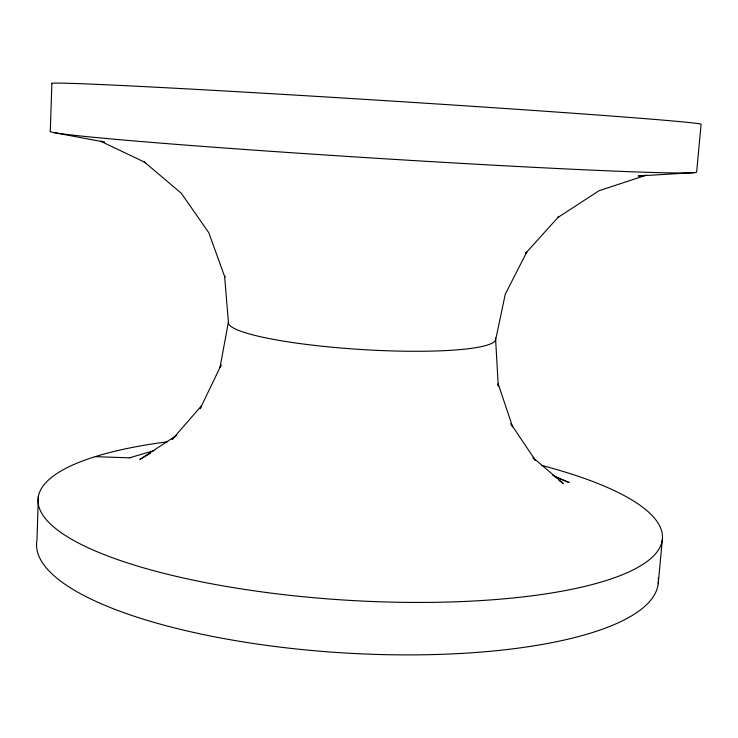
<?xml version="1.0" encoding="UTF-8"?>
<svg xmlns="http://www.w3.org/2000/svg" width="738" height="738" viewBox="0 0 738 738"><rect width="100%" height="100%" fill="white"/><g stroke="black" fill="none" stroke-linecap="round" stroke-linejoin="round"><path stroke-width="1.11" d="M38.394 496.24L36.965 540.142A311.491 90.211 3.6 0 0 343.77 652.927A311.491 90.211 3.6 0 0 658.259 578.085M658.213 583.73L662.337 539.57M144.039 161.714L181.299 193.255L208.789 232.691L224.878 277.257L224.564 275.726L228.402 322.1L220.025 367.423L221.096 365.172L200.118 408.751L201.529 405.799L172.102 439.534L175.81 435.854M176.308 435.558L139.833 459.497L150.395 453.261M646.294 175.155L599.007 190.745L557.928 217.47L558.869 216.483L525.659 253.263L526.784 252.064L505.29 294.139L495.632 339.831A133.956 18.718 3.6 0 1 357.598 349.268A133.956 18.718 3.6 0 1 228.402 322.1M95.156 456.656L129.519 457.846L154.26 450.512M129.519 457.846L130.755 457.495M645.446 175.321L638.269 175.976L694.679 172.591M54.123 132.619L104.381 142.056L101.438 141.373M554.948 476.886L569.118 482.532L552.753 475.355M100.451 141.142L145.607 162.637M559.109 480.456L563.528 483.685L533.177 457.791M533.057 457.957L535.474 460.42L510.853 423.75L512.624 426.878L498.15 383.751L498.279 386.103L495.539 337.976M541.664 465.41A312.829 81.54 3.6 0 1 577.596 588.048A312.829 81.54 3.6 0 1 115.552 558.86A312.829 81.54 3.6 0 1 167.508 441.776M51.863 83.615L50.313 131.087A323.964 6.393 3.6 0 0 364.876 157.545A323.964 6.393 3.6 0 0 696.635 172.065L701.1 124.279A325.412 3.773 3.6 0 0 368.483 99.593A325.412 3.773 3.6 0 0 51.863 83.615"/></g></svg>
